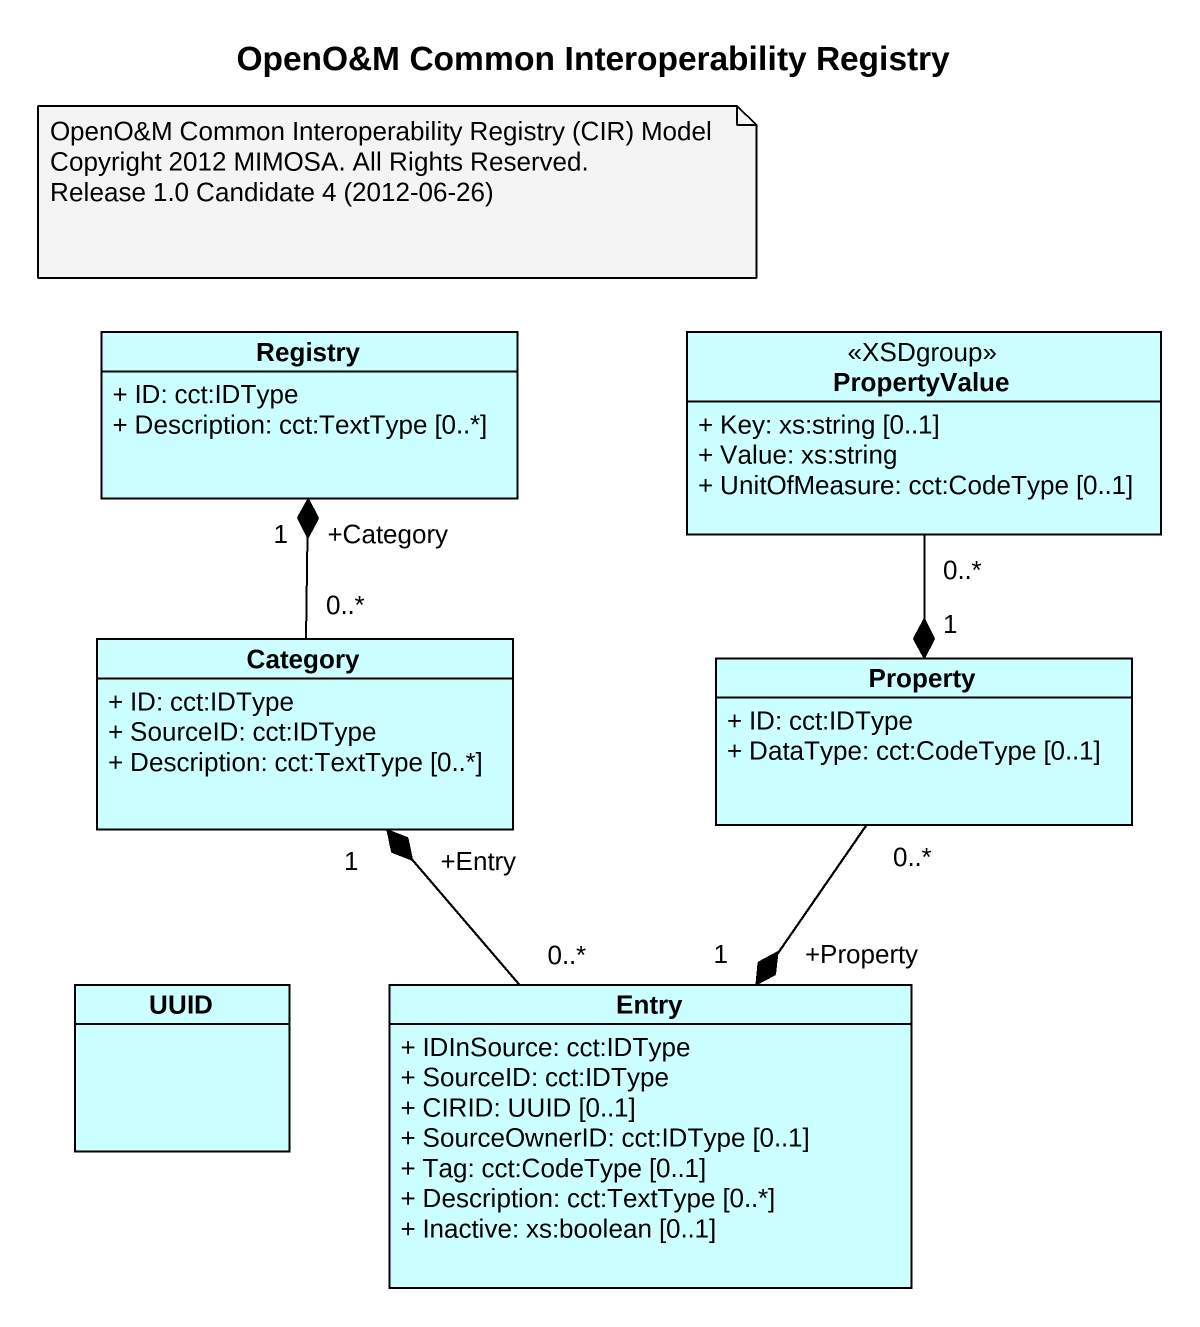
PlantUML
@startuml
title OpenO&M Common Interoperability Registry
hide circle
hide empty members
skinparam classAttributeIconSize 0
class Registry #CCFFFF {
  + ID: cct:IDType
  + Description: cct:TextType [0..*]
}
class PropertyValue <<XSDgroup>> #CCFFFF {
  + Key: xs:string [0..1]
  + Value: xs:string
  + UnitOfMeasure: cct:CodeType [0..1]
}
class Category #CCFFFF {
  + ID: cct:IDType
  + SourceID: cct:IDType
  + Description: cct:TextType [0..*]
}
class Property #CCFFFF {
  + ID: cct:IDType
  + DataType: cct:CodeType [0..1]
}
class UUID #CCFFFF
class Entry #CCFFFF {
  + IDInSource: cct:IDType
  + SourceID: cct:IDType
  + CIRID: UUID [0..1]
  + SourceOwnerID: cct:IDType [0..1]
  + Tag: cct:CodeType [0..1]
  + Description: cct:TextType [0..*]
  + Inactive: xs:boolean [0..1]
}
PropertyValue "0..*" --* "1" Property
Category "0..*" -up-* "+Category\n1" Registry
Property "0..*" --* "+Property\n1" Entry
Entry "0..*" -up-* "+Entry\n1" Category
note as N1
  OpenO&M Common Interoperability Registry (CIR) Model
  Copyright 2012 MIMOSA. All Rights Reserved.
  Release 1.0 Candidate 4 (2012-06-26)
end note
@enduml
